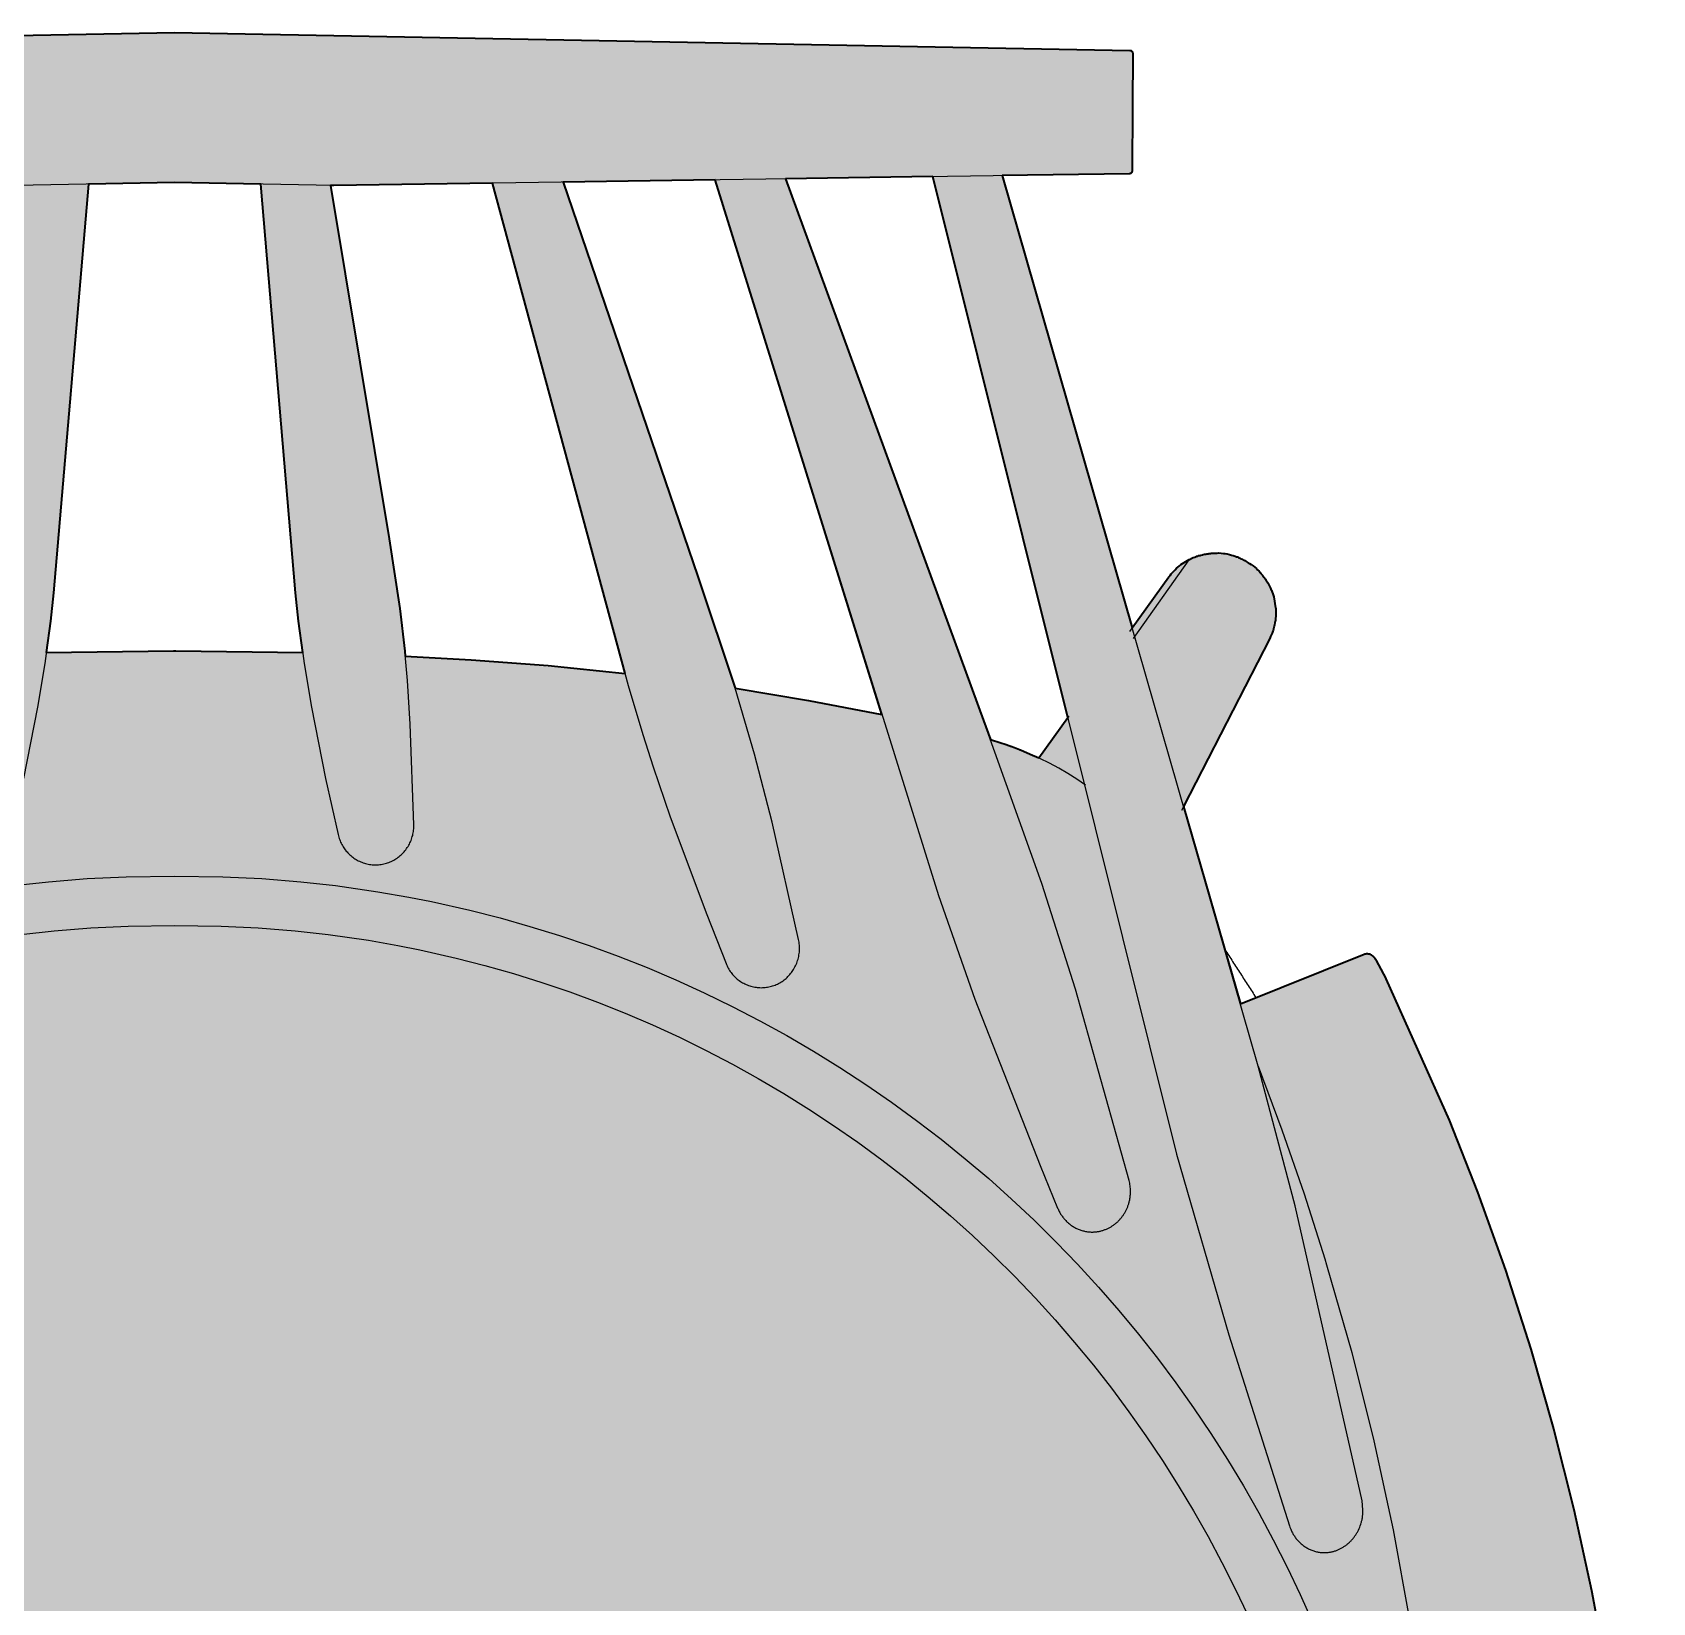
# Model space of a CAD drawing. Header units: millimetres. Extents: x 0 to 1796, y -1004 to 1095.
# Drawn here: x 381 to 677.1, y -716.9 to -430 of the extents above; entities that cross this region are included whole.
import ezdxf

# ---------------------------------------------------------------- set-up
doc = ezdxf.new("R2010")
doc.units = ezdxf.units.MM
doc.layers.add('Blocks', color=7, linetype='Continuous')
doc.layers.add('Blocks$Fill', color=7, linetype='Continuous', true_color=0xffffff)
doc.layers.add('Blocks$Inner', color=7, linetype='Continuous', lineweight=25, true_color=0x007f00)
doc.layers.add('Blocks$Outline', color=7, linetype='Continuous', lineweight=35, true_color=0xff3f3f)

# ---------------------------------------------------------------- blocks, each defined once
blk = doc.blocks.new('J-Series 110 Dining Chair Top')
at = {"layer": 'Blocks$Fill'}
h = blk.add_hatch(color=256, dxfattribs=at)
h.paths.add_polyline_path([(11.78, -162.93), (2.17, -162.74), (0.73, -162.64), (0.1, -162.59), (-0.51, -162.51), (-0.94, -162.45), (-1.24, -162.4), (-1.45, -162.37), (-1.58, -162.34), (-1.64, -162.32), (-1.76, -162.26), (-1.86, -162.2), (-2.49, -161.86), (-2.51, -161.83), (-2.55, -161.79), (-2.58, -161.75), (-2.61, -161.72), (-2.63, -161.7), (-2.65, -161.67), (-2.68, -161.63), (-2.7, -161.6), (-2.72, -161.57), (-2.73, -161.55), (-2.76, -161.5), (-2.78, -161.47), (-2.79, -161.44), (-2.81, -161.41), (-2.82, -161.39), (-2.83, -161.36), (-2.86, -161.28), (-2.87, -161.26), (-2.9, -161.17), (-2.91, -161.12), (-2.92, -161.06), (-2.93, -161.01), (-2.94, -160.97), (-2.94, -160.93), (-2.95, -160.89), (-2.95, -160.86), (-2.95, -160.74), (-1.26, -28.93), (-1.26, -28.93), (-0.85, -14.46), (0, 0), (1.29, 14.42), (3.03, 28.8), (5.2, 43.12), (8.2, 59.37), (11.43, 74.18), (15.14, 88.88), (19.31, 103.45), (23.95, 117.88), (29.04, 132.16), (34.23, 145.32), (45.78, 171.16), (47.12, 173.72), (47.57, 174.51), (47.7, 174.72), (47.81, 174.9), (47.87, 174.98), (47.9, 175.03), (47.94, 175.07), (47.97, 175.12), (48.02, 175.17), (48.05, 175.2), (48.08, 175.24), (48.11, 175.27), (48.13, 175.3), (48.16, 175.32), (48.19, 175.35), (48.22, 175.37), (48.24, 175.39), (48.28, 175.42), (48.32, 175.45), (48.35, 175.47), (48.38, 175.49), (48.42, 175.52), (48.46, 175.54), (48.5, 175.56), (48.54, 175.58), (48.57, 175.6), (48.61, 175.62), (48.65, 175.63), (48.68, 175.65), (48.73, 175.66), (48.78, 175.68), (48.83, 175.69), (48.87, 175.7), (48.92, 175.71), (48.97, 175.72), (49.01, 175.73), (49.06, 175.73), (49.1, 175.74), (49.14, 175.74), (49.17, 175.74), (49.2, 175.74), (49.23, 175.74), (49.27, 175.74), (49.3, 175.74), (49.34, 175.74), (49.37, 175.73), (49.41, 175.73), (49.44, 175.72), (49.47, 175.72), (49.51, 175.71), (49.54, 175.7), (49.59, 175.69), (49.63, 175.68), (49.67, 175.67), (49.7, 175.66), (49.74, 175.65), (49.77, 175.63), (72.37, 166.58), (82.74, 202.64), (66.91, 233.53), (66.83, 233.7), (66.72, 233.96), (66.67, 234.07), (66.57, 234.32), (66.44, 234.69), (66.39, 234.82), (66.32, 235.07), (66.19, 235.55), (66.14, 235.84), (66, 236.51), (65.97, 236.65), (65.94, 236.86), (65.94, 237.01), (65.91, 237.42), (65.88, 237.71), (65.88, 237.93), (65.88, 238.12), (65.9, 238.79), (65.92, 238.93), (66.28, 240.93), (66.32, 241.11), (66.44, 241.5), (66.54, 241.78), (66.69, 242.15), (66.79, 242.37), (66.85, 242.53), (67.02, 242.89), (67.16, 243.15), (67.35, 243.51), (67.49, 243.69), (67.56, 243.85), (67.72, 244.05), (67.78, 244.18), (67.95, 244.42), (68.09, 244.56), (68.19, 244.74), (68.35, 244.88), (68.44, 245.05), (68.61, 245.19), (68.69, 245.34), (68.96, 245.63), (69.24, 245.9), (69.43, 246.14), (69.72, 246.39), (70.01, 246.63), (70.37, 246.85), (70.69, 247.07), (70.95, 247.18), (71.13, 247.3), (71.31, 247.41), (71.54, 247.59), (71.69, 247.62), (71.88, 247.72), (71.99, 247.83), (72.27, 247.9), (72.47, 247.99), (72.67, 248.08), (72.91, 248.23), (73.08, 248.24), (73.3, 248.37), (73.67, 248.53), (73.97, 248.57), (74.37, 248.67), (74.77, 248.8), (75.14, 248.86), (75.47, 248.86), (75.88, 248.91), (76.27, 248.97), (76.59, 248.94), (76.99, 248.94), (77.4, 248.93), (77.7, 248.91), (77.83, 248.87), (78.1, 248.87), (78.26, 248.82), (78.5, 248.81), (78.69, 248.76), (78.9, 248.72), (79.19, 248.68), (79.31, 248.63), (79.57, 248.59), (79.72, 248.53), (79.96, 248.48), (80.12, 248.41), (80.33, 248.36), (80.51, 248.28), (80.7, 248.21), (80.97, 248.11), (81.08, 248.06), (81.33, 247.95), (81.44, 247.89), (81.64, 247.79), (81.74, 247.77), (82.05, 247.6), (82.35, 247.42), (82.65, 247.24), (82.94, 247.04), (83.22, 246.83), (83.5, 246.62), (83.77, 246.39), (84.03, 246.16), (84.28, 245.91), (84.53, 245.66), (84.76, 245.4), (84.99, 245.14), (85.21, 244.86), (85.42, 244.58), (92.12, 235.27), (115.89, 317.93), (92.62, 318.28), (92.61, 318.28), (92.6, 318.28), (92.59, 318.28), (92.58, 318.28), (92.56, 318.29), (92.55, 318.29), (92.54, 318.29), (92.53, 318.29), (92.52, 318.3), (92.51, 318.3), (92.5, 318.3), (92.49, 318.3), (92.47, 318.31), (92.46, 318.31), (92.45, 318.32), (92.44, 318.32), (92.43, 318.33), (92.42, 318.33), (92.41, 318.34), (92.4, 318.34), (92.39, 318.35), (92.38, 318.36), (92.36, 318.36), (92.35, 318.37), (92.34, 318.38), (92.33, 318.39), (92.32, 318.39), (92.31, 318.4), (92.31, 318.41), (92.3, 318.42), (92.29, 318.43), (92.28, 318.44), (92.26, 318.45), (92.25, 318.47), (92.24, 318.48), (92.23, 318.49), (92.22, 318.51), (92.21, 318.52), (92.21, 318.54), (92.2, 318.55), (92.19, 318.57), (92.18, 318.58), (92.18, 318.6), (92.17, 318.61), (92.17, 318.63), (92.15, 318.71), (92.14, 318.78), (92.1, 330.6), (92.04, 340.31), (92.05, 340.38), (92.07, 340.47), (92.07, 340.49), (92.08, 340.5), (92.09, 340.52), (92.09, 340.53), (92.1, 340.55), (92.11, 340.56), (92.12, 340.58), (92.13, 340.59), (92.14, 340.6), (92.14, 340.61), (92.15, 340.62), (92.15, 340.63), (92.16, 340.63), (92.17, 340.64), (92.18, 340.66), (92.19, 340.66), (92.2, 340.67), (92.21, 340.68), (92.22, 340.69), (92.23, 340.7), (92.24, 340.71), (92.25, 340.71), (92.26, 340.72), (92.27, 340.73), (92.28, 340.73), (92.29, 340.74), (92.3, 340.75), (92.31, 340.75), (92.32, 340.76), (92.33, 340.76), (92.35, 340.77), (92.36, 340.77), (92.37, 340.78), (92.38, 340.78), (92.39, 340.78), (92.4, 340.79), (92.41, 340.79), (92.42, 340.79), (92.43, 340.8), (92.44, 340.8), (92.46, 340.8), (92.47, 340.8), (92.48, 340.8), (92.49, 340.81), (92.5, 340.81), (92.51, 340.81), (92.52, 340.81), (267.1, 344.1), (441.69, 340.81), (441.7, 340.81), (441.71, 340.81), (441.72, 340.8), (441.73, 340.8), (441.74, 340.8), (441.75, 340.8), (441.77, 340.8), (441.78, 340.79), (441.79, 340.79), (441.8, 340.79), (441.81, 340.78), (441.82, 340.78), (441.83, 340.78), (441.84, 340.77), (441.85, 340.77), (441.87, 340.76), (441.88, 340.76), (441.89, 340.75), (441.9, 340.75), (441.91, 340.74), (441.92, 340.73), (441.93, 340.73), (441.94, 340.72), (441.95, 340.71), (441.96, 340.71), (441.97, 340.7), (441.98, 340.69), (441.99, 340.68), (442, 340.67), (442.01, 340.66), (442.02, 340.66), (442.03, 340.64), (442.04, 340.63), (442.04, 340.63), (442.05, 340.62), (442.06, 340.61), (442.06, 340.6), (442.07, 340.59), (442.08, 340.58), (442.09, 340.56), (442.1, 340.55), (442.11, 340.53), (442.11, 340.52), (442.12, 340.5), (442.13, 340.49), (442.13, 340.47), (442.15, 340.38), (442.16, 340.31), (442.16, 340.19), (442.06, 318.78), (442.05, 318.71), (442.03, 318.63), (442.03, 318.61), (442.02, 318.6), (442.02, 318.58), (442.01, 318.57), (442, 318.55), (441.99, 318.54), (441.98, 318.52), (441.98, 318.51), (441.97, 318.49), (441.96, 318.48), (441.95, 318.47), (441.94, 318.45), (441.92, 318.44), (441.91, 318.43), (441.9, 318.42), (441.89, 318.41), (441.88, 318.4), (441.87, 318.39), (441.86, 318.39), (441.85, 318.38), (441.84, 318.37), (441.83, 318.36), (441.82, 318.36), (441.81, 318.35), (441.8, 318.34), (441.79, 318.34), (441.78, 318.33), (441.77, 318.33), (441.76, 318.32), (441.75, 318.32), (441.74, 318.31), (441.72, 318.31), (441.71, 318.3), (441.7, 318.3), (441.69, 318.3), (441.68, 318.3), (441.67, 318.29), (441.66, 318.29), (441.65, 318.29), (441.64, 318.29), (441.62, 318.28), (441.61, 318.28), (441.6, 318.28), (441.59, 318.28), (441.58, 318.28), (441.57, 318.28), (418.31, 317.93), (442.08, 235.27), (448.99, 244.86), (449.21, 245.14), (449.44, 245.4), (449.67, 245.66), (449.92, 245.91), (450.17, 246.16), (450.43, 246.39), (450.7, 246.62), (450.98, 246.83), (451.26, 247.04), (451.55, 247.24), (451.85, 247.42), (452.15, 247.6), (452.46, 247.77), (452.56, 247.79), (452.76, 247.89), (452.87, 247.95), (453.12, 248.06), (453.23, 248.11), (453.5, 248.21), (453.69, 248.28), (453.87, 248.36), (454.08, 248.41), (454.24, 248.48), (454.48, 248.53), (454.62, 248.59), (454.89, 248.63), (455.01, 248.68), (455.3, 248.72), (455.51, 248.76), (455.7, 248.81), (455.93, 248.82), (456.1, 248.87), (456.36, 248.87), (456.5, 248.91), (456.8, 248.93), (457.2, 248.94), (457.61, 248.94), (457.93, 248.97), (458.32, 248.91), (458.73, 248.86), (459.06, 248.86), (459.43, 248.8), (459.83, 248.67), (460.22, 248.57), (460.53, 248.53), (460.9, 248.37), (461.12, 248.24), (461.29, 248.23), (461.53, 248.08), (461.73, 247.99), (461.93, 247.9), (462.2, 247.83), (462.32, 247.72), (462.51, 247.62), (462.66, 247.59), (462.89, 247.41), (463.07, 247.3), (463.25, 247.18), (463.51, 247.07), (463.83, 246.85), (464.19, 246.63), (464.48, 246.39), (464.76, 246.14), (464.96, 245.9), (465.24, 245.63), (465.5, 245.34), (465.59, 245.19), (465.76, 245.05), (465.85, 244.88), (466.01, 244.74), (466.11, 244.56), (466.25, 244.42), (466.42, 244.18), (466.48, 244.05), (466.64, 243.85), (466.71, 243.69), (466.85, 243.51), (467.04, 243.15), (467.18, 242.89), (467.35, 242.53), (467.41, 242.37), (467.51, 242.15), (467.66, 241.78), (467.76, 241.5), (467.88, 241.11), (467.92, 240.93), (468.28, 238.93), (468.3, 238.79), (468.31, 238.52), (468.32, 237.93), (468.32, 237.71), (468.29, 237.42), (468.26, 237.01), (468.26, 236.86), (468.23, 236.65), (468.2, 236.51), (468.13, 236.21), (468.01, 235.55), (467.98, 235.45), (467.81, 234.82), (467.76, 234.69), (467.62, 234.32), (467.53, 234.07), (467.48, 233.96), (467.37, 233.7), (467.29, 233.53), (467.19, 233.34), (451.46, 202.64), (461.83, 166.58), (484.46, 175.65), (484.49, 175.66), (484.53, 175.67), (484.56, 175.68), (484.61, 175.69), (484.65, 175.7), (484.69, 175.71), (484.72, 175.72), (484.76, 175.72), (484.79, 175.73), (484.83, 175.73), (484.86, 175.74), (484.9, 175.74), (484.93, 175.74), (484.96, 175.74), (485, 175.74), (485.03, 175.74), (485.06, 175.74), (485.1, 175.74), (485.14, 175.73), (485.18, 175.73), (485.23, 175.72), (485.28, 175.71), (485.32, 175.7), (485.37, 175.69), (485.42, 175.68), (485.47, 175.66), (485.52, 175.65), (485.55, 175.63), (485.59, 175.62), (485.63, 175.6), (485.66, 175.58), (485.7, 175.56), (485.74, 175.54), (485.78, 175.52), (485.82, 175.49), (485.85, 175.47), (485.87, 175.45), (485.92, 175.42), (485.96, 175.39), (485.98, 175.37), (486, 175.35), (486.04, 175.32), (486.06, 175.3), (486.09, 175.27), (486.12, 175.24), (486.15, 175.2), (486.18, 175.17), (486.23, 175.12), (486.26, 175.07), (486.3, 175.03), (486.33, 174.98), (486.39, 174.9), (486.5, 174.72), (486.63, 174.51), (487.08, 173.72), (488.41, 171.18), (488.42, 171.16), (499.97, 145.32), (505.16, 132.16), (510.25, 117.88), (514.89, 103.45), (519.06, 88.88), (522.77, 74.18), (526, 59.37), (528.77, 44.47), (531.17, 28.8), (532.9, 14.42), (534.2, 0), (535.05, -14.46), (535.46, -28.93), (535.46, -28.93), (537.15, -160.74), (537.15, -160.86), (537.15, -160.89), (537.14, -160.93), (537.14, -160.97), (537.13, -161.01), (537.12, -161.06), (537.11, -161.12), (537.1, -161.17), (537.08, -161.22), (537.06, -161.28), (537.05, -161.31), (537.02, -161.39), (537, -161.41), (536.99, -161.44), (536.98, -161.47), (536.96, -161.5), (536.93, -161.55), (536.92, -161.57), (536.9, -161.6), (536.88, -161.63), (536.85, -161.67), (536.83, -161.7), (536.81, -161.72), (536.78, -161.75), (536.74, -161.79), (536.71, -161.83), (536.69, -161.86), (536.06, -162.2), (535.96, -162.26), (535.83, -162.32), (535.77, -162.34), (535.65, -162.37), (535.44, -162.4), (535.14, -162.45), (534.71, -162.51), (534.1, -162.59), (533.47, -162.64), (532.03, -162.74), (529.86, -162.84), (522.42, -162.93), (520.78, -165.53), (519.91, -166.81), (519.01, -168.05), (518.16, -169.17), (517.28, -170.27), (516.37, -171.35), (515.44, -172.41), (514.49, -173.45), (513.51, -174.46), (512.51, -175.45), (511.48, -176.42), (510.63, -177.2), (509.75, -177.96), (508.87, -178.71), (507.96, -179.44), (507.05, -180.15), (506.12, -180.83), (505.17, -181.5), (504.21, -182.15), (503.38, -182.68), (502.54, -183.2), (500.83, -184.2), (499.08, -185.14), (497.31, -186.04), (495.52, -186.9), (490.06, -189.31), (483.23, -192.15), (476.35, -194.86), (462.47, -199.9), (447.86, -204.68), (433.08, -209), (422.86, -211.72), (412.59, -214.23), (402.27, -216.54), (391.91, -218.65), (374.39, -221.77), (356.78, -224.3), (339.87, -226.2), (322.91, -227.68), (302.97, -229.01), (293, -229.47), (283.02, -229.74), (267.1, -229.8), (241.2, -229.47), (231.22, -229.01), (211.29, -227.68), (194.33, -226.2), (177.42, -224.3), (159.81, -221.77), (142.29, -218.65), (131.93, -216.54), (121.61, -214.23), (111.34, -211.72), (101.12, -209), (86.34, -204.68), (71.72, -199.9), (57.85, -194.86), (50.97, -192.15), (44.13, -189.31), (38.68, -186.9), (36.89, -186.04), (35.12, -185.14), (33.37, -184.2), (31.66, -183.2), (30.82, -182.68), (29.99, -182.15), (29.03, -181.5), (28.08, -180.83), (27.15, -180.15), (26.24, -179.44), (25.33, -178.71), (24.45, -177.96), (23.57, -177.2), (22.71, -176.42), (21.69, -175.45), (20.69, -174.46), (19.71, -173.45), (18.76, -172.41), (17.83, -171.35), (16.92, -170.27), (16.04, -169.17), (15.19, -168.05), (14.29, -166.81), (13.42, -165.53), (12.58, -164.24)], flags=0)
h.paths.add_polyline_path([(155.5, 317.34), (128.54, 317.74), (103.9, 218.88), (109.2, 211.51), (112.52, 212.96), (112.62, 213), (113.64, 213.4), (114.39, 213.68), (115.36, 214.02), (118.04, 214.89)], flags=0)
h.paths.add_polyline_path([(168.35, 317.15), (137.85, 219.43), (164.67, 224.25), (196.08, 316.73)], flags=0)
h.paths.add_polyline_path([(209.02, 316.54), (184.79, 226.94), (212.93, 229.43), (224.96, 230.09), (225.96, 238.79), (227.88, 251.53), (238.58, 316.12)], flags=0)
h.paths.add_polyline_path([(267.1, 316.65), (251.35, 316.36), (244.43, 236.5), (243.67, 230.78), (267.1, 231.09), (290.53, 230.78), (289.21, 241.65), (282.85, 316.36)], flags=0)
h.paths.add_polyline_path([(325.17, 316.54), (295.61, 316.12), (308.24, 238.79), (309.15, 231.02), (309.24, 230.09), (321.27, 229.43), (349.41, 226.94)], flags=0)
h.paths.add_polyline_path([(365.85, 317.15), (338.12, 316.73), (369.53, 224.25), (396.35, 219.43)], flags=0)
h.paths.add_polyline_path([(405.66, 317.74), (378.7, 317.34), (416.16, 214.89), (418.84, 214.02), (419.81, 213.68), (420.56, 213.4), (421.58, 213), (423.46, 212.21), (424.99, 211.51), (430.3, 218.88)], flags=0)
at = {"layer": 'Blocks$Inner'}
for p, q in [((365.85, 317.15), (406.66, 186.39)), ((414.92, 218.35), (378.7, 317.34)), ((405.66, 317.74), (450.18, 139.11)), ((465.1, 155.2), (418.31, 317.93)), ((251.35, 316.36), (244.99, 241.65)), ((282.85, 316.36), (289.21, 241.65)), ((306.32, 251.53), (295.61, 316.12)), ((325.17, 316.54), (350.01, 224.74)), ((362.71, 244.69), (338.12, 316.73))]:
    blk.add_line(p, q, dxfattribs=at)
for points in [[(92.52, 340.81), (267.1, 344.1), (441.67, 340.81), (441.69, 340.81), (441.7, 340.81), (441.71, 340.81), (441.72, 340.8), (441.73, 340.8), (441.74, 340.8), (441.75, 340.8), (441.77, 340.8), (441.78, 340.79), (441.79, 340.79), (441.8, 340.79), (441.81, 340.78), (441.82, 340.78), (441.83, 340.78), (441.84, 340.77), (441.85, 340.77), (441.87, 340.76), (441.88, 340.76), (441.89, 340.75), (441.9, 340.75), (441.91, 340.74), (441.92, 340.73), (441.93, 340.73), (441.94, 340.72), (441.95, 340.71), (441.96, 340.71), (441.97, 340.7), (441.98, 340.69), (441.99, 340.68), (442, 340.67), (442.01, 340.66), (442.02, 340.66), (442.03, 340.64), (442.04, 340.63), (442.04, 340.63), (442.05, 340.62), (442.06, 340.61), (442.06, 340.6), (442.07, 340.59), (442.08, 340.58), (442.09, 340.56), (442.1, 340.55), (442.11, 340.53), (442.11, 340.52), (442.12, 340.5), (442.13, 340.49), (442.13, 340.47), (442.15, 340.38), (442.16, 340.31), (442.16, 340.19), (442.1, 330.6), (442.06, 318.78), (442.05, 318.71), (442.03, 318.63), (442.03, 318.61), (442.02, 318.6), (442.02, 318.58), (442.01, 318.57), (442, 318.55), (441.99, 318.54), (441.98, 318.52), (441.98, 318.51), (441.97, 318.49), (441.96, 318.48), (441.95, 318.47), (441.94, 318.45), (441.92, 318.44), (441.91, 318.43), (441.9, 318.42), (441.89, 318.41), (441.88, 318.4), (441.87, 318.39), (441.86, 318.39), (441.85, 318.38), (441.84, 318.37), (441.83, 318.36), (441.82, 318.36), (441.81, 318.35), (441.8, 318.34), (441.79, 318.34), (441.78, 318.33), (441.77, 318.33), (441.76, 318.32), (441.75, 318.32), (441.74, 318.31), (441.72, 318.31), (441.71, 318.3), (441.7, 318.3), (441.69, 318.3), (441.68, 318.3), (441.67, 318.29), (441.66, 318.29), (441.65, 318.29), (441.64, 318.29), (441.62, 318.28), (441.61, 318.28), (441.6, 318.28), (441.59, 318.28), (441.58, 318.28), (441.57, 318.28), (296.18, 316.11), (267.1, 316.65), (238.02, 316.11)], [(244.99, 241.65), (244.43, 236.5), (243.4, 228.74), (242.09, 220.77), (239.49, 207.76)], [(289.21, 241.65), (289.77, 236.5), (290.8, 228.74), (292.11, 220.77), (294.71, 207.76), (297, 197.49), (297.06, 197.26), (297.12, 197.03), (297.19, 196.8), (297.27, 196.57), (297.35, 196.35), (297.45, 196.13), (297.55, 195.91), (297.65, 195.7), (297.77, 195.49), (297.89, 195.28), (298.02, 195.08), (298.16, 194.88), (298.3, 194.69), (298.45, 194.5), (298.61, 194.32), (298.77, 194.15), (298.94, 193.97), (299.11, 193.81), (299.29, 193.65), (299.47, 193.5), (299.66, 193.35), (299.86, 193.21), (300.06, 193.08), (300.26, 192.95), (300.47, 192.84), (300.68, 192.72), (300.9, 192.62), (301.11, 192.52), (301.34, 192.43), (301.56, 192.35), (301.79, 192.28), (302.02, 192.21), (302.25, 192.15), (302.49, 192.1), (302.72, 192.06), (302.96, 192.03), (303.2, 192), (303.43, 191.99), (303.67, 191.98), (303.91, 191.98), (304.15, 191.98), (304.39, 192), (304.63, 192.02), (304.87, 192.05), (305.1, 192.09), (305.34, 192.14), (305.57, 192.2), (305.8, 192.26), (306.03, 192.33), (306.25, 192.41), (306.48, 192.5), (306.7, 192.6), (306.92, 192.71), (307.14, 192.83), (307.35, 192.95), (307.56, 193.08), (307.76, 193.22), (307.96, 193.36), (308.15, 193.51), (308.34, 193.67), (308.52, 193.83), (308.7, 194), (308.87, 194.17), (309.03, 194.35), (309.19, 194.54), (309.34, 194.73), (309.49, 194.93), (309.63, 195.13), (309.76, 195.34), (309.88, 195.55), (310, 195.76), (310.11, 195.98), (310.21, 196.2), (310.31, 196.43), (310.39, 196.65), (310.47, 196.89), (310.54, 197.12), (310.61, 197.36), (310.66, 197.59), (310.71, 197.83), (310.75, 198.08), (310.78, 198.32), (310.8, 198.56), (310.81, 198.81), (310.82, 199.05), (310.82, 199.29), (310.17, 217.65), (309.64, 225.65), (309.15, 231.02), (308.24, 238.79), (306.32, 251.53)], [(451.12, 201.97), (467.19, 233.34), (467.29, 233.53), (467.37, 233.7), (467.48, 233.96), (467.53, 234.07), (467.62, 234.32), (467.76, 234.69), (467.81, 234.82), (467.88, 235.07), (467.98, 235.45), (468.01, 235.55), (468.06, 235.84), (468.13, 236.21), (468.2, 236.51), (468.23, 236.65), (468.26, 236.86), (468.26, 237.01), (468.29, 237.42), (468.32, 237.71), (468.32, 237.93), (468.31, 238.12), (468.31, 238.52), (468.3, 238.79), (468.28, 238.93), (467.92, 240.93), (467.88, 241.11), (467.76, 241.5), (467.66, 241.78), (467.51, 242.15), (467.41, 242.37), (467.35, 242.53), (467.18, 242.89), (467.04, 243.15), (466.85, 243.51), (466.71, 243.69), (466.64, 243.85), (466.48, 244.05), (466.42, 244.18), (466.25, 244.42), (466.11, 244.56), (466.01, 244.74), (465.85, 244.88), (465.76, 245.05), (465.59, 245.19), (465.5, 245.34), (465.24, 245.63), (464.96, 245.9), (464.76, 246.14), (464.48, 246.39), (464.19, 246.63), (463.83, 246.85), (463.51, 247.07), (463.25, 247.18), (463.07, 247.3), (462.89, 247.41), (462.66, 247.59), (462.51, 247.62), (462.32, 247.72), (462.2, 247.83), (461.93, 247.9), (461.73, 247.99), (461.53, 248.08), (461.29, 248.23), (461.12, 248.24), (460.9, 248.37), (460.53, 248.53), (460.22, 248.57), (459.83, 248.67), (459.43, 248.8), (459.06, 248.86), (458.73, 248.86), (458.32, 248.91), (457.93, 248.97), (457.61, 248.94), (457.2, 248.94), (456.8, 248.93), (456.5, 248.91), (456.36, 248.87), (456.1, 248.87), (455.93, 248.82), (455.7, 248.81), (455.51, 248.76), (455.3, 248.72), (455.01, 248.68), (454.89, 248.63), (454.62, 248.59), (454.48, 248.53), (454.24, 248.48), (454.08, 248.41), (453.87, 248.36), (453.69, 248.28), (453.5, 248.21), (453.23, 248.11), (453.12, 248.06), (452.87, 247.95), (452.76, 247.89), (452.56, 247.79), (452.46, 247.77), (452.15, 247.6), (451.85, 247.42), (451.55, 247.24), (451.26, 247.04), (450.98, 246.83), (450.7, 246.62), (450.43, 246.39), (450.17, 246.16), (449.92, 245.91), (449.67, 245.66), (449.44, 245.4), (449.21, 245.14), (448.99, 244.86), (448.78, 244.58), (441.59, 234.59)], [(452.46, 247.77), (452.4, 247.71), (442.24, 233.35)], [(350.01, 224.74), (352.64, 215.82), (354.52, 209.88), (357.63, 200.75), (364.34, 182.9), (367.87, 173.96), (367.96, 173.74), (368.06, 173.52), (368.16, 173.31), (368.27, 173.1), (368.39, 172.89), (368.51, 172.69), (368.64, 172.5), (368.78, 172.3), (368.92, 172.11), (369.07, 171.93), (369.23, 171.75), (369.39, 171.58), (369.56, 171.42), (369.74, 171.26), (369.92, 171.1), (370.1, 170.95), (370.29, 170.81), (370.49, 170.68), (370.69, 170.55), (370.89, 170.43), (371.1, 170.32), (371.31, 170.21), (371.52, 170.11), (371.74, 170.02), (371.96, 169.93), (372.19, 169.86), (372.41, 169.79), (372.64, 169.73), (372.87, 169.67), (373.11, 169.63), (373.34, 169.59), (373.57, 169.56), (373.81, 169.54), (374.05, 169.53), (374.28, 169.52), (374.52, 169.53), (374.76, 169.54), (374.99, 169.56), (375.23, 169.59), (375.46, 169.62), (375.69, 169.67), (375.93, 169.72), (376.15, 169.78), (376.38, 169.85), (376.61, 169.92), (376.83, 170.01), (377.05, 170.1), (377.26, 170.19), (377.47, 170.3), (377.68, 170.41), (377.89, 170.53), (378.09, 170.66), (378.28, 170.79), (378.47, 170.93), (378.66, 171.08), (378.84, 171.23), (379.01, 171.39), (379.18, 171.56), (379.35, 171.73), (379.5, 171.91), (379.66, 172.09), (379.8, 172.28), (379.94, 172.47), (380.07, 172.67), (380.2, 172.87), (380.33, 173.09), (380.45, 173.31), (380.57, 173.54), (380.67, 173.78), (380.77, 174.02), (380.86, 174.26), (380.95, 174.5), (381.02, 174.75), (381.09, 175), (381.14, 175.25), (381.19, 175.5), (381.23, 175.76), (381.26, 176.01), (381.28, 176.27), (381.29, 176.53), (381.3, 176.78), (381.29, 177.04), (381.27, 177.3), (381.25, 177.56), (381.22, 177.81), (381.18, 178.07), (381.13, 178.32), (376.27, 199.78), (373.07, 212.18), (369.53, 224.24), (362.71, 244.69)], [(290.53, 230.78), (267.32, 231.09), (267.1, 231.09), (266.88, 231.09), (243.67, 230.78)], [(321.27, 229.43), (309.24, 230.09)], [(396.35, 219.43), (382.95, 222.01), (369.53, 224.25)], [(430.5, 219.16), (424.99, 211.51)], [(406.66, 186.39), (413.33, 167.4), (425.25, 137.04), (428.45, 129.23), (428.52, 129.08), (428.59, 128.92), (428.67, 128.76), (428.74, 128.61), (428.83, 128.46), (428.91, 128.31), (429, 128.16), (429.09, 128.02), (429.19, 127.88), (429.29, 127.74), (429.39, 127.6), (429.49, 127.46), (429.6, 127.33), (429.71, 127.2), (429.83, 127.07), (429.95, 126.95), (430.07, 126.82), (430.19, 126.7), (430.32, 126.58), (430.45, 126.47), (430.59, 126.36), (430.72, 126.25), (430.86, 126.15), (431, 126.05), (431.15, 125.95), (431.3, 125.86), (431.44, 125.77), (431.6, 125.68), (431.75, 125.6), (431.9, 125.52), (432.06, 125.45), (432.22, 125.38), (432.38, 125.32), (432.55, 125.25), (432.71, 125.2), (432.88, 125.15), (433.04, 125.1), (433.21, 125.06), (433.38, 125.02), (433.55, 124.98), (433.72, 124.95), (433.89, 124.93), (434.06, 124.91), (434.24, 124.89), (434.41, 124.88), (434.58, 124.87), (434.76, 124.87), (434.93, 124.87), (435.07, 124.88), (435.21, 124.89), (435.35, 124.9), (435.48, 124.91), (435.62, 124.93), (435.76, 124.95), (435.89, 124.97), (436.03, 124.99), (436.16, 125.02), (436.3, 125.05), (436.43, 125.09), (436.56, 125.12), (436.7, 125.16), (436.83, 125.2), (436.96, 125.25), (437.09, 125.3), (437.22, 125.35), (437.35, 125.4), (437.47, 125.45), (437.6, 125.51), (437.72, 125.57), (437.85, 125.64), (437.97, 125.7), (438.09, 125.77), (438.21, 125.84), (438.33, 125.91), (438.44, 125.99), (438.56, 126.06), (438.67, 126.14), (438.78, 126.22), (438.89, 126.31), (439, 126.4), (439.11, 126.48), (439.21, 126.57), (439.32, 126.67), (439.42, 126.76), (439.52, 126.86), (439.61, 126.95), (439.71, 127.05), (439.8, 127.15), (439.9, 127.26), (439.99, 127.36), (440.07, 127.47), (440.16, 127.58), (440.24, 127.69), (440.33, 127.8), (440.41, 127.91), (440.48, 128.03), (440.56, 128.14), (440.63, 128.26), (440.71, 128.38), (440.77, 128.5), (440.84, 128.62), (440.91, 128.74), (440.97, 128.87), (441.03, 128.99), (441.09, 129.12), (441.14, 129.25), (441.2, 129.37), (441.25, 129.5), (441.3, 129.63), (441.34, 129.76), (441.39, 129.89), (441.43, 130.03), (441.47, 130.17), (441.51, 130.31), (441.54, 130.45), (441.58, 130.59), (441.61, 130.73), (441.63, 130.87), (441.66, 131.02), (441.68, 131.16), (441.71, 131.38), (441.73, 131.56), (441.74, 131.75), (441.75, 131.9), (441.76, 132.05), (441.76, 132.2), (441.76, 132.35), (441.75, 132.59), (441.74, 132.84), (441.72, 133.08), (441.69, 133.32), (441.66, 133.56), (441.61, 133.8), (441.56, 134.03), (441.5, 134.27), (431.71, 169.28), (425.57, 188.59), (414.92, 218.35)], [(433.55, 206.54), (431.94, 207.62), (430.31, 208.65), (428.64, 209.62), (426.94, 210.54), (425.22, 211.4), (423.46, 212.21), (421.68, 212.96), (419.88, 213.66), (418.06, 214.29), (416.16, 214.89), (417.99, 214.32), (419.74, 213.71), (421.48, 213.05), (423.19, 212.33)], [(237.71, 188.18), (244.05, 188.88), (251.14, 189.45), (258.27, 189.79), (267.1, 189.9), (275.93, 189.79), (283.06, 189.45), (290.15, 188.88), (296.49, 188.18), (304.25, 187.06), (309.88, 186.08), (314.06, 185.25), (321.04, 183.68), (326.57, 182.27), (332.04, 180.73), (337.46, 179.05), (342.84, 177.23), (348.16, 175.28), (353.46, 173.18), (358.7, 170.95), (363.88, 168.59), (369, 166.1), (374.05, 163.48), (378.98, 160.77), (383.86, 157.91), (388.67, 154.94), (393.42, 151.83), (398.09, 148.61), (402.67, 145.27), (407.17, 141.82), (411.57, 138.26), (415.85, 134.63), (420.04, 130.87), (424.15, 127.01), (428.17, 123.04), (432.09, 118.97), (435.91, 114.8), (439.62, 110.54), (443.22, 106.19), (446.68, 101.8), (450.03, 97.32), (453.29, 92.72), (456.45, 88.05), (459.48, 83.29), (462.39, 78.47), (465.19, 73.58), (467.85, 68.64), (470.38, 63.64), (472.79, 58.61), (475.09, 53.47)], [(239.04, 179.25), (245.08, 179.93), (251.82, 180.47), (258.61, 180.79), (267.1, 180.9), (275.59, 180.79), (282.38, 180.47), (289.12, 179.93), (295.16, 179.25), (302.55, 178.18), (307.91, 177.23), (311.9, 176.44), (318.55, 174.93), (323.82, 173.58), (329.03, 172.1), (334.19, 170.49), (339.32, 168.74), (344.39, 166.87), (349.44, 164.86), (354.43, 162.72), (359.37, 160.45), (364.24, 158.06), (369.05, 155.54), (373.75, 152.94), (378.4, 150.2), (382.98, 147.35), (387.51, 144.36), (391.96, 141.27), (396.33, 138.06), (400.62, 134.75), (404.82, 131.33), (408.89, 127.84), (412.89, 124.24), (416.8, 120.53), (420.64, 116.72), (424.38, 112.81), (428.01, 108.8), (431.55, 104.71), (434.99, 100.54), (438.28, 96.32), (441.47, 92.02), (444.59, 87.6), (447.59, 83.11), (450.49, 78.55), (453.27, 73.91), (455.93, 69.21), (458.47, 64.47), (460.88, 59.67), (463.17, 54.83)], [(465.1, 155.2), (469.44, 143.56), (473.5, 131.82), (477.27, 119.99), (477.6, 118.89), (482.19, 102.87), (486.25, 86.71), (489.77, 70.42), (492.75, 54.02)], [(528.77, 44.47), (526, 59.37), (522.77, 74.18), (519.06, 88.88), (514.89, 103.45), (510.25, 117.88), (505.16, 132.16), (499.97, 145.32), (488.42, 171.16), (488.42, 171.16), (488.41, 171.18), (487.08, 173.72), (486.63, 174.51), (486.5, 174.72), (486.39, 174.9), (486.33, 174.98), (486.3, 175.03), (486.26, 175.07), (486.23, 175.12), (486.18, 175.17), (486.15, 175.2), (486.12, 175.24), (486.09, 175.27), (486.06, 175.3), (486.04, 175.32), (486, 175.35), (485.98, 175.37), (485.96, 175.39), (485.92, 175.42), (485.87, 175.45), (485.85, 175.47), (485.82, 175.49), (485.78, 175.52), (485.74, 175.54), (485.7, 175.56), (485.66, 175.58), (485.63, 175.6), (485.59, 175.62), (485.55, 175.63), (485.52, 175.65), (485.47, 175.66), (485.42, 175.68), (485.37, 175.69), (485.32, 175.7), (485.28, 175.71), (485.23, 175.72), (485.18, 175.73), (485.14, 175.73), (485.1, 175.74), (485.06, 175.74), (485.03, 175.74), (485, 175.74), (484.96, 175.74), (484.93, 175.74), (484.9, 175.74), (484.86, 175.74), (484.83, 175.73), (484.79, 175.73), (484.76, 175.72), (484.72, 175.72), (484.69, 175.71), (484.65, 175.7), (484.61, 175.69), (484.56, 175.68), (484.53, 175.67), (484.49, 175.66), (484.46, 175.65), (484.43, 175.63), (461.83, 166.58)], [(450.18, 139.11), (459.71, 106.1), (470.8, 71.18), (470.88, 70.95), (470.97, 70.71), (471.04, 70.55), (471.11, 70.39), (471.18, 70.23), (471.26, 70.07), (471.34, 69.92), (471.43, 69.76), (471.51, 69.61), (471.6, 69.46), (471.7, 69.32), (471.8, 69.17), (471.9, 69.03), (472, 68.89), (472.11, 68.75), (472.22, 68.62), (472.34, 68.49), (472.46, 68.36), (472.58, 68.23), (472.7, 68.11), (472.83, 67.99), (472.96, 67.87), (473.1, 67.76), (473.23, 67.65), (473.37, 67.54), (473.52, 67.44), (473.66, 67.34), (473.81, 67.25), (473.96, 67.16), (474.11, 67.07), (474.26, 66.99), (474.42, 66.91), (474.58, 66.84), (474.74, 66.77), (474.9, 66.7), (475.07, 66.64), (475.23, 66.58), (475.4, 66.53), (475.57, 66.49), (475.74, 66.45), (475.91, 66.41), (476.08, 66.38), (476.25, 66.35), (476.42, 66.33), (476.59, 66.31), (476.77, 66.29), (476.94, 66.29), (477.12, 66.28), (477.29, 66.28), (477.47, 66.29), (477.61, 66.3), (477.75, 66.31), (477.89, 66.32), (478.03, 66.34), (478.16, 66.36), (478.3, 66.38), (478.44, 66.41), (478.58, 66.44), (478.71, 66.47), (478.85, 66.51), (478.98, 66.55), (479.12, 66.59), (479.25, 66.63), (479.38, 66.68), (479.51, 66.73), (479.64, 66.78), (479.77, 66.84), (479.9, 66.89), (480.03, 66.95), (480.15, 67.02), (480.28, 67.08), (480.4, 67.15), (480.52, 67.22), (480.64, 67.3), (480.76, 67.37), (480.88, 67.45), (480.99, 67.53), (481.1, 67.61), (481.22, 67.7), (481.33, 67.78), (481.44, 67.87), (481.54, 67.97), (481.65, 68.06), (481.75, 68.15), (481.85, 68.25), (481.95, 68.35), (482.05, 68.45), (482.15, 68.55), (482.24, 68.66), (482.33, 68.76), (482.42, 68.87), (482.51, 68.98), (482.6, 69.09), (482.68, 69.21), (482.76, 69.32), (482.84, 69.44), (482.92, 69.55), (483, 69.67), (483.07, 69.79), (483.14, 69.91), (483.21, 70.04), (483.28, 70.16), (483.34, 70.29), (483.41, 70.41), (483.53, 70.67), (483.64, 70.93), (483.74, 71.19), (483.83, 71.46), (483.91, 71.73), (483.95, 71.87), (483.99, 72.01), (484.03, 72.16), (484.06, 72.3), (484.09, 72.48), (484.12, 72.65), (484.16, 72.9), (484.18, 73.05), (484.2, 73.2), (484.21, 73.36), (484.22, 73.51), (484.23, 73.66), (484.24, 73.82), (484.24, 73.97), (484.24, 74.13), (484.06, 75.74), (471.86, 129.66), (465.1, 155.2)]]:
    blk.add_lwpolyline(points, dxfattribs=at)
blk.add_lwpolyline([(349.41, 226.94), (335.35, 228.37), (321.27, 229.43), (335.35, 228.37)], close=True, dxfattribs=at)
blk.add_open_spline([(459.01, 176.48), (464.68, 167.7)], degree=1, dxfattribs=at)
at = {"layer": 'Blocks$Outline'}
for points in [[(92.52, 340.81), (267.1, 344.1)], [(267.1, 344.1), (441.67, 340.81), (441.69, 340.81), (441.7, 340.81), (441.71, 340.81), (441.72, 340.8), (441.73, 340.8), (441.74, 340.8), (441.75, 340.8), (441.77, 340.8), (441.78, 340.79), (441.79, 340.79), (441.8, 340.79), (441.81, 340.78), (441.82, 340.78), (441.83, 340.78), (441.84, 340.77), (441.85, 340.77), (441.87, 340.76), (441.88, 340.76), (441.89, 340.75), (441.9, 340.75), (441.91, 340.74), (441.92, 340.73), (441.93, 340.73), (441.94, 340.72), (441.95, 340.71), (441.96, 340.71), (441.97, 340.7), (441.98, 340.69), (441.99, 340.68), (442, 340.67), (442.01, 340.66), (442.02, 340.66), (442.03, 340.64), (442.04, 340.63), (442.04, 340.63), (442.05, 340.62), (442.06, 340.61), (442.06, 340.6), (442.07, 340.59), (442.08, 340.58), (442.09, 340.56), (442.1, 340.55), (442.11, 340.53), (442.11, 340.52), (442.12, 340.5), (442.13, 340.49), (442.13, 340.47), (442.15, 340.38), (442.16, 340.31), (442.16, 340.19), (442.1, 330.6), (442.06, 318.78), (442.05, 318.71), (442.03, 318.63), (442.03, 318.61), (442.02, 318.6), (442.02, 318.58), (442.01, 318.57), (442, 318.55), (441.99, 318.54), (441.98, 318.52), (441.98, 318.51), (441.97, 318.49), (441.96, 318.48), (441.95, 318.47), (441.94, 318.45), (441.92, 318.44), (441.91, 318.43), (441.9, 318.42), (441.89, 318.41), (441.88, 318.4), (441.87, 318.39), (441.86, 318.39), (441.85, 318.38), (441.84, 318.37), (441.83, 318.36), (441.82, 318.36), (441.81, 318.35), (441.8, 318.34), (441.79, 318.34), (441.78, 318.33), (441.77, 318.33), (441.76, 318.32), (441.75, 318.32), (441.74, 318.31), (441.72, 318.31), (441.71, 318.3), (441.7, 318.3), (441.69, 318.3), (441.68, 318.3), (441.67, 318.29), (441.66, 318.29), (441.65, 318.29), (441.64, 318.29), (441.62, 318.28), (441.61, 318.28), (441.6, 318.28), (441.59, 318.28), (441.58, 318.28), (441.57, 318.28), (418.31, 317.93)], [(365.85, 317.15), (338.12, 316.73)], [(396.35, 219.43), (365.85, 317.15)], [(405.66, 317.74), (378.7, 317.34)], [(378.7, 317.34), (414.92, 218.35), (416.16, 214.89)], [(430.3, 218.88), (405.66, 317.74)], [(418.31, 317.93), (442.08, 235.27)], [(251.35, 316.36), (244.99, 241.65), (244.43, 236.5), (243.67, 230.78)], [(267.1, 316.65), (251.35, 316.36)], [(282.85, 316.36), (267.1, 316.65)], [(290.53, 230.78), (289.77, 236.5), (289.21, 241.65), (282.85, 316.36)], [(325.17, 316.54), (296.18, 316.11), (295.61, 316.12)], [(295.61, 316.12), (306.32, 251.53), (308.24, 238.79), (309.15, 231.02), (309.24, 230.09)], [(349.41, 226.94), (325.17, 316.54)], [(338.12, 316.73), (362.71, 244.69), (369.53, 224.25)], [(442.08, 235.27), (448.78, 244.58), (448.99, 244.86), (449.21, 245.14), (449.44, 245.4), (449.67, 245.66), (449.92, 245.91), (450.17, 246.16), (450.43, 246.39), (450.7, 246.62), (450.98, 246.83), (451.26, 247.04), (451.55, 247.24), (451.85, 247.42), (452.15, 247.6), (452.46, 247.77), (452.56, 247.79), (452.76, 247.89), (452.87, 247.95), (453.12, 248.06), (453.23, 248.11), (453.5, 248.21), (453.69, 248.28), (453.87, 248.36), (454.08, 248.41), (454.24, 248.48), (454.48, 248.53), (454.62, 248.59), (454.89, 248.63), (455.01, 248.68), (455.3, 248.72), (455.51, 248.76), (455.7, 248.81), (455.93, 248.82), (456.1, 248.87), (456.36, 248.87), (456.5, 248.91), (456.8, 248.93), (457.2, 248.94), (457.61, 248.94), (457.93, 248.97), (458.32, 248.91), (458.73, 248.86), (459.06, 248.86), (459.43, 248.8), (459.83, 248.67), (460.22, 248.57), (460.53, 248.53), (460.9, 248.37), (461.12, 248.24), (461.29, 248.23), (461.53, 248.08), (461.73, 247.99), (461.93, 247.9), (462.2, 247.83), (462.32, 247.72), (462.51, 247.62), (462.66, 247.59), (462.89, 247.41), (463.07, 247.3), (463.25, 247.18), (463.51, 247.07), (463.83, 246.85), (464.19, 246.63), (464.48, 246.39), (464.76, 246.14), (464.96, 245.9), (465.24, 245.63), (465.5, 245.34), (465.59, 245.19), (465.76, 245.05), (465.85, 244.88), (466.01, 244.74), (466.11, 244.56), (466.25, 244.42), (466.42, 244.18), (466.48, 244.05), (466.64, 243.85), (466.71, 243.69), (466.85, 243.51), (467.04, 243.15), (467.18, 242.89), (467.35, 242.53), (467.41, 242.37), (467.51, 242.15), (467.66, 241.78), (467.76, 241.5), (467.88, 241.11), (467.92, 240.93), (468.28, 238.93), (468.3, 238.79), (468.31, 238.52), (468.31, 238.12), (468.32, 237.93), (468.32, 237.71), (468.29, 237.42), (468.26, 237.01), (468.26, 236.86), (468.23, 236.65), (468.2, 236.51), (468.13, 236.21), (468.06, 235.84), (468.01, 235.55), (467.98, 235.45), (467.88, 235.07), (467.81, 234.82), (467.76, 234.69), (467.62, 234.32), (467.53, 234.07), (467.48, 233.96), (467.37, 233.7), (467.29, 233.53), (467.19, 233.34), (451.46, 202.64)], [(243.67, 230.78), (266.88, 231.09), (267.1, 231.09)], [(267.1, 231.09), (267.32, 231.09), (290.53, 230.78)], [(309.24, 230.09), (321.27, 229.43)], [(321.27, 229.43), (335.35, 228.37), (349.41, 226.94)], [(369.53, 224.25), (382.95, 222.01), (396.35, 219.43)], [(424.99, 211.51), (430.3, 218.88)], [(416.16, 214.89), (418.06, 214.29), (418.84, 214.02)], [(418.84, 214.02), (419.74, 213.71), (419.81, 213.68)], [(419.81, 213.68), (419.88, 213.66), (420.56, 213.4)], [(420.56, 213.4), (421.48, 213.05), (421.58, 213)], [(421.58, 213), (421.68, 212.96), (423.46, 212.21), (424.99, 211.51)], [(451.46, 202.64), (461.83, 166.58)], [(461.83, 166.58), (484.43, 175.63), (484.46, 175.65), (484.49, 175.66), (484.53, 175.67), (484.56, 175.68), (484.61, 175.69), (484.65, 175.7), (484.69, 175.71), (484.72, 175.72), (484.76, 175.72), (484.79, 175.73), (484.83, 175.73), (484.86, 175.74), (484.9, 175.74), (484.93, 175.74), (484.96, 175.74), (485, 175.74), (485.03, 175.74), (485.06, 175.74), (485.1, 175.74), (485.14, 175.73), (485.18, 175.73), (485.23, 175.72), (485.28, 175.71), (485.32, 175.7), (485.37, 175.69), (485.42, 175.68), (485.47, 175.66), (485.52, 175.65), (485.55, 175.63), (485.59, 175.62), (485.63, 175.6), (485.66, 175.58), (485.7, 175.56), (485.74, 175.54), (485.78, 175.52), (485.82, 175.49), (485.85, 175.47), (485.87, 175.45), (485.92, 175.42), (485.96, 175.39), (485.98, 175.37), (486, 175.35), (486.04, 175.32), (486.06, 175.3), (486.09, 175.27), (486.12, 175.24), (486.15, 175.2), (486.18, 175.17), (486.23, 175.12), (486.26, 175.07), (486.3, 175.03), (486.33, 174.98), (486.39, 174.9), (486.5, 174.72), (486.63, 174.51), (487.08, 173.72), (488.41, 171.18), (488.42, 171.16)], [(488.42, 171.16), (499.97, 145.32), (505.16, 132.16), (510.25, 117.88), (514.89, 103.45), (519.06, 88.88), (522.77, 74.18), (526, 59.37), (528.77, 44.47)]]:
    blk.add_lwpolyline(points, dxfattribs=at)

msp = doc.modelspace()

# ---------------------------------------------------------------- block references
at = {"layer": 'Blocks'}
msp.add_blockref('J-Series 110 Dining Chair Top', (139.92, -774.06), dxfattribs=at)

doc.saveas('drawing.dxf')
